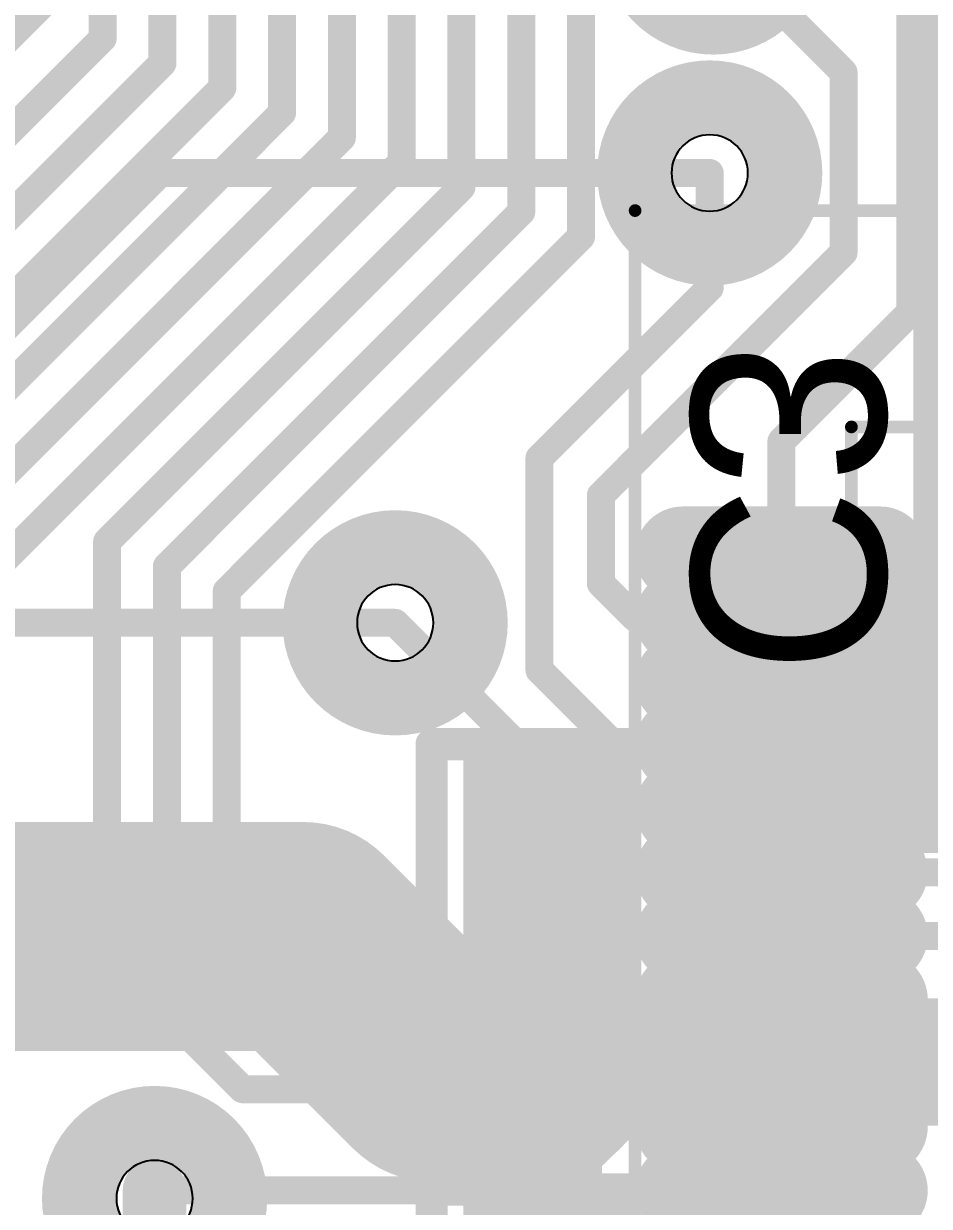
# Model space of a CAD drawing. Extents: x 0.11 to 5.41, y 1.37 to 6.94.
# Drawn here: x 2.8633 to 3.1436, y 5.2153 to 5.5812 of the extents above; entities that cross this region are included whole.
import ezdxf

# ---------------------------------------------------------------- set-up
doc = ezdxf.new("R2010")
doc.units = 0
doc.layers.get('0').update_dxf_attribs({"linetype": 'CONTINUOUS'})
for name, color, linetype in [('BOTTOMLAYER', 5, 'CONTINUOUS'), ('BOTTOMOVERLAY', 54, 'CONTINUOUS'), ('BOTTOMPASTE', 16, 'CONTINUOUS'), ('BOTTOMSOLDER', 6, 'CONTINUOUS'), ('DRILLDRAWING', 1, 'CONTINUOUS'), ('MECHANICAL13', 56, 'CONTINUOUS'), ('MECHANICAL15', 56, 'CONTINUOUS'), ('MULTILAYER', 9, 'CONTINUOUS'), ('TOPLAYER', 1, 'CONTINUOUS'), ('TOPPASTE', 8, 'CONTINUOUS'), ('TOPSOLDER', 216, 'CONTINUOUS')]:
    doc.layers.add(name, color=color, linetype=linetype)

# ---------------------------------------------------------------- blocks, each defined once
blk = doc.blocks.new('PZ100_N_15')
at = {"layer": 'MECHANICAL13', "const_width": 0.00394}
for points in [[(-0.27559, 0.27559), (0.27559, 0.27559)], [(0.27559, 0.27559), (0.27559, -0.27559)]]:
    blk.add_lwpolyline(points, dxfattribs=at)
at = {"layer": 'MECHANICAL13', "const_width": 0.00197}
blk.add_lwpolyline([(0.27461, 0.27559, 1), (0.27657, 0.27559, 1)], format="xyb", close=True, dxfattribs=at)
blk.add_lwpolyline([(0.27461, 0.27559, 1), (0.27657, 0.27559, 1)], format="xyb", close=True, dxfattribs=at)
at = {"layer": 'MECHANICAL15', "const_width": 0.00394}
for points in [[(-0.34252, 0.34252), (0.34252, 0.34252)], [(0.34252, 0.34252), (0.34252, -0.34252)]]:
    blk.add_lwpolyline(points, dxfattribs=at)
at = {"layer": 'MECHANICAL15', "const_width": 0.00197}
blk.add_lwpolyline([(0.34154, 0.34252, 1), (0.3435, 0.34252, 1)], format="xyb", close=True, dxfattribs=at)
blk.add_lwpolyline([(0.34154, 0.34252, 1), (0.3435, 0.34252, 1)], format="xyb", close=True, dxfattribs=at)
at = {"layer": 'TOPLAYER', "const_width": 0.00492}
for points in [[(0.03691, 0.32776, -1), (0.04183, 0.32776)], [(0.05659, 0.32776, -1), (0.06152, 0.32776)], [(0.07628, 0.32776, -1), (0.0812, 0.32776)], [(0.09596, 0.32776, -1), (0.10089, 0.32776)], [(0.11565, 0.32776, -1), (0.12057, 0.32776)], [(0.13533, 0.32776, -1), (0.14026, 0.32776)], [(0.15502, 0.32776, -1), (0.15994, 0.32776)], [(0.1747, 0.32776, -1), (0.17963, 0.32776)], [(0.19439, 0.32776, -1), (0.19931, 0.32776)], [(0.21407, 0.32776, -1), (0.219, 0.32776)], [(0.23376, 0.32776, -1), (0.23868, 0.32776)], [(0.04183, 0.26673, -1), (0.03691, 0.26673)], [(0.06152, 0.26673, -1), (0.05659, 0.26673)], [(0.0812, 0.26673, -1), (0.07628, 0.26673)], [(0.10089, 0.26673, -1), (0.09596, 0.26673)], [(0.12057, 0.26673, -1), (0.11565, 0.26673)], [(0.14026, 0.26673, -1), (0.13533, 0.26673)], [(0.15994, 0.26673, -1), (0.15502, 0.26673)], [(0.17963, 0.26673, -1), (0.1747, 0.26673)], [(0.19931, 0.26673, -1), (0.19439, 0.26673)], [(0.219, 0.26673, -1), (0.21407, 0.26673)], [(0.23868, 0.26673, -1), (0.23376, 0.26673)]]:
    blk.add_lwpolyline(points, format="xyb", dxfattribs=at)
for points in [[(0.03691, 0.26673), (0.03691, 0.32776)], [(0.04183, 0.26673), (0.04183, 0.32776)], [(0.05659, 0.26673), (0.05659, 0.32776)], [(0.06152, 0.26673), (0.06152, 0.32776)], [(0.07628, 0.26673), (0.07628, 0.32776)], [(0.0812, 0.26673), (0.0812, 0.32776)], [(0.09596, 0.26673), (0.09596, 0.32776)], [(0.10089, 0.26673), (0.10089, 0.32776)], [(0.11565, 0.26673), (0.11565, 0.32776)], [(0.12057, 0.26673), (0.12057, 0.32776)], [(0.13533, 0.26673), (0.13533, 0.32776)], [(0.14026, 0.26673), (0.14026, 0.32776)], [(0.15502, 0.26673), (0.15502, 0.32776)], [(0.15994, 0.26673), (0.15994, 0.32776)], [(0.1747, 0.26673), (0.1747, 0.32776)], [(0.17963, 0.26673), (0.17963, 0.32776)], [(0.19439, 0.26673), (0.19439, 0.32776)], [(0.19931, 0.26673), (0.19931, 0.32776)], [(0.21407, 0.26673), (0.21407, 0.32776)], [(0.219, 0.26673), (0.219, 0.32776)], [(0.23376, 0.26673), (0.23376, 0.32776)], [(0.23868, 0.26673), (0.23868, 0.32776)]]:
    blk.add_lwpolyline(points, dxfattribs=at)
for points in [[(0.03691, 0.29724, 1), (0.04183, 0.29724, 1)], [(0.05659, 0.29724, 1), (0.06152, 0.29724, 1)], [(0.07628, 0.29724, 1), (0.0812, 0.29724, 1)], [(0.09596, 0.29724, 1), (0.10089, 0.29724, 1)], [(0.11565, 0.29724, 1), (0.12057, 0.29724, 1)], [(0.13533, 0.29724, 1), (0.14026, 0.29724, 1)], [(0.15502, 0.29724, 1), (0.15994, 0.29724, 1)], [(0.1747, 0.29724, 1), (0.17963, 0.29724, 1)], [(0.19439, 0.29724, 1), (0.19931, 0.29724, 1)], [(0.21407, 0.29724, 1), (0.219, 0.29724, 1)], [(0.23376, 0.29724, 1), (0.23868, 0.29724, 1)]]:
    blk.add_lwpolyline(points, format="xyb", close=True, dxfattribs=at)
at = {"layer": 'TOPPASTE', "const_width": 0.00492}
for points in [[(0.03691, 0.32776, -1), (0.04183, 0.32776)], [(0.05659, 0.32776, -1), (0.06152, 0.32776)], [(0.07628, 0.32776, -1), (0.0812, 0.32776)], [(0.09596, 0.32776, -1), (0.10089, 0.32776)], [(0.11565, 0.32776, -1), (0.12057, 0.32776)], [(0.13533, 0.32776, -1), (0.14026, 0.32776)], [(0.15502, 0.32776, -1), (0.15994, 0.32776)], [(0.1747, 0.32776, -1), (0.17963, 0.32776)], [(0.19439, 0.32776, -1), (0.19931, 0.32776)], [(0.21407, 0.32776, -1), (0.219, 0.32776)], [(0.23376, 0.32776, -1), (0.23868, 0.32776)], [(0.04183, 0.26673, -1), (0.03691, 0.26673)], [(0.06152, 0.26673, -1), (0.05659, 0.26673)], [(0.0812, 0.26673, -1), (0.07628, 0.26673)], [(0.10089, 0.26673, -1), (0.09596, 0.26673)], [(0.12057, 0.26673, -1), (0.11565, 0.26673)], [(0.14026, 0.26673, -1), (0.13533, 0.26673)], [(0.15994, 0.26673, -1), (0.15502, 0.26673)], [(0.17963, 0.26673, -1), (0.1747, 0.26673)], [(0.19931, 0.26673, -1), (0.19439, 0.26673)], [(0.219, 0.26673, -1), (0.21407, 0.26673)], [(0.23868, 0.26673, -1), (0.23376, 0.26673)]]:
    blk.add_lwpolyline(points, format="xyb", dxfattribs=at)
for points in [[(0.03691, 0.26673), (0.03691, 0.32776)], [(0.04183, 0.26673), (0.04183, 0.32776)], [(0.05659, 0.26673), (0.05659, 0.32776)], [(0.06152, 0.26673), (0.06152, 0.32776)], [(0.07628, 0.26673), (0.07628, 0.32776)], [(0.0812, 0.26673), (0.0812, 0.32776)], [(0.09596, 0.26673), (0.09596, 0.32776)], [(0.10089, 0.26673), (0.10089, 0.32776)], [(0.11565, 0.26673), (0.11565, 0.32776)], [(0.12057, 0.26673), (0.12057, 0.32776)], [(0.13533, 0.26673), (0.13533, 0.32776)], [(0.14026, 0.26673), (0.14026, 0.32776)], [(0.15502, 0.26673), (0.15502, 0.32776)], [(0.15994, 0.26673), (0.15994, 0.32776)], [(0.1747, 0.26673), (0.1747, 0.32776)], [(0.17963, 0.26673), (0.17963, 0.32776)], [(0.19439, 0.26673), (0.19439, 0.32776)], [(0.19931, 0.26673), (0.19931, 0.32776)], [(0.21407, 0.26673), (0.21407, 0.32776)], [(0.219, 0.26673), (0.219, 0.32776)], [(0.23376, 0.26673), (0.23376, 0.32776)], [(0.23868, 0.26673), (0.23868, 0.32776)]]:
    blk.add_lwpolyline(points, dxfattribs=at)
for points in [[(0.03691, 0.29724, 1), (0.04183, 0.29724, 1)], [(0.05659, 0.29724, 1), (0.06152, 0.29724, 1)], [(0.07628, 0.29724, 1), (0.0812, 0.29724, 1)], [(0.09596, 0.29724, 1), (0.10089, 0.29724, 1)], [(0.11565, 0.29724, 1), (0.12057, 0.29724, 1)], [(0.13533, 0.29724, 1), (0.14026, 0.29724, 1)], [(0.15502, 0.29724, 1), (0.15994, 0.29724, 1)], [(0.1747, 0.29724, 1), (0.17963, 0.29724, 1)], [(0.19439, 0.29724, 1), (0.19931, 0.29724, 1)], [(0.21407, 0.29724, 1), (0.219, 0.29724, 1)], [(0.23376, 0.29724, 1), (0.23868, 0.29724, 1)]]:
    blk.add_lwpolyline(points, format="xyb", close=True, dxfattribs=at)
at = {"layer": 'TOPSOLDER', "const_width": 0.01476}
for points in [[(0.03199, 0.32776, -1), (0.04675, 0.32776)], [(0.05167, 0.32776, -1), (0.06644, 0.32776)], [(0.07136, 0.32776, -1), (0.08612, 0.32776)], [(0.09104, 0.32776, -1), (0.10581, 0.32776)], [(0.11073, 0.32776, -1), (0.12549, 0.32776)], [(0.13041, 0.32776, -1), (0.14518, 0.32776)], [(0.1501, 0.32776, -1), (0.16486, 0.32776)], [(0.16978, 0.32776, -1), (0.18455, 0.32776)], [(0.18947, 0.32776, -1), (0.20423, 0.32776)], [(0.20915, 0.32776, -1), (0.22392, 0.32776)], [(0.22884, 0.32776, -1), (0.2436, 0.32776)], [(0.04675, 0.26673, -1), (0.03199, 0.26673)], [(0.06644, 0.26673, -1), (0.05167, 0.26673)], [(0.08612, 0.26673, -1), (0.07136, 0.26673)], [(0.10581, 0.26673, -1), (0.09104, 0.26673)], [(0.12549, 0.26673, -1), (0.11073, 0.26673)], [(0.14518, 0.26673, -1), (0.13041, 0.26673)], [(0.16486, 0.26673, -1), (0.1501, 0.26673)], [(0.18455, 0.26673, -1), (0.16978, 0.26673)], [(0.20423, 0.26673, -1), (0.18947, 0.26673)], [(0.22392, 0.26673, -1), (0.20915, 0.26673)], [(0.2436, 0.26673, -1), (0.22884, 0.26673)]]:
    blk.add_lwpolyline(points, format="xyb", dxfattribs=at)
for points in [[(0.03199, 0.26673), (0.03199, 0.32776)], [(0.04675, 0.26673), (0.04675, 0.32776)], [(0.05167, 0.26673), (0.05167, 0.32776)], [(0.06644, 0.26673), (0.06644, 0.32776)], [(0.07136, 0.26673), (0.07136, 0.32776)], [(0.08612, 0.26673), (0.08612, 0.32776)], [(0.09104, 0.26673), (0.09104, 0.32776)], [(0.10581, 0.26673), (0.10581, 0.32776)], [(0.11073, 0.26673), (0.11073, 0.32776)], [(0.12549, 0.26673), (0.12549, 0.32776)], [(0.13041, 0.26673), (0.13041, 0.32776)], [(0.14518, 0.26673), (0.14518, 0.32776)], [(0.1501, 0.26673), (0.1501, 0.32776)], [(0.16486, 0.26673), (0.16486, 0.32776)], [(0.16978, 0.26673), (0.16978, 0.32776)], [(0.18455, 0.26673), (0.18455, 0.32776)], [(0.18947, 0.26673), (0.18947, 0.32776)], [(0.20423, 0.26673), (0.20423, 0.32776)], [(0.20915, 0.26673), (0.20915, 0.32776)], [(0.22392, 0.26673), (0.22392, 0.32776)], [(0.22884, 0.26673), (0.22884, 0.32776)], [(0.2436, 0.26673), (0.2436, 0.32776)]]:
    blk.add_lwpolyline(points, dxfattribs=at)
for points in [[(0.03199, 0.29724, 1), (0.04675, 0.29724, 1)], [(0.05167, 0.29724, 1), (0.06644, 0.29724, 1)], [(0.07136, 0.29724, 1), (0.08612, 0.29724, 1)], [(0.09104, 0.29724, 1), (0.10581, 0.29724, 1)], [(0.11073, 0.29724, 1), (0.12549, 0.29724, 1)], [(0.13041, 0.29724, 1), (0.14518, 0.29724, 1)], [(0.1501, 0.29724, 1), (0.16486, 0.29724, 1)], [(0.16978, 0.29724, 1), (0.18455, 0.29724, 1)], [(0.18947, 0.29724, 1), (0.20423, 0.29724, 1)], [(0.20915, 0.29724, 1), (0.22392, 0.29724, 1)], [(0.22884, 0.29724, 1), (0.2436, 0.29724, 1)]]:
    blk.add_lwpolyline(points, format="xyb", close=True, dxfattribs=at)
blk = doc.blocks.new('0805__2012__P_______B_89')
at = {"layer": 'BOTTOMLAYER'}
for points, const_width in [([(-0.00787, 0.02559), (-0.00787, -0.02559)], 0.01575), ([(0.00787, 0.02559), (0.00787, -0.02559)], 0.01575), ([(0.05512, 0.02559), (0.05512, -0.02559)], 0.01575), ([(0.07087, 0.02559), (0.07087, -0.02559)], 0.01575), ([(-0.01575, 0.0128), (0.01575, 0.0128)], 0.02559), ([(0.04724, 0.0128), (0.07874, 0.0128)], 0.02559), ([(-0.01575, -0.0128), (0.01575, -0.0128)], 0.02559), ([(0.04724, -0.0128), (0.07874, -0.0128)], 0.02559)]:
    blk.add_lwpolyline(points, dxfattribs=dict(at, const_width=const_width))
at = {"layer": 'BOTTOMLAYER', "const_width": 0.01575}
for points in [[(-0.00787, 0, 1), (0.00787, 0, 1)], [(0.05512, 0, 1), (0.07087, 0, 1)]]:
    blk.add_lwpolyline(points, format="xyb", close=True, dxfattribs=at)
at = {"layer": 'BOTTOMOVERLAY', "const_width": 0.01}
for points in [[(0.09843, 0.03937), (-0.03937, 0.03937)], [(-0.03937, 0.03937), (-0.03937, -0.03937)], [(0.09843, 0.03937), (0.09843, -0.03937)], [(0.09843, -0.03937), (-0.03937, -0.03937)], [(-0.0315, -0.03937), (-0.03937, -0.03937)]]:
    blk.add_lwpolyline(points, dxfattribs=at)
at = {"layer": 'BOTTOMOVERLAY', "const_width": 0.005}
for points in [[(-0.04187, 0.03937, 1), (-0.03687, 0.03937, 1)], [(-0.04187, 0.03937, 1), (-0.03687, 0.03937, 1)], [(0.09593, 0.03937, 1), (0.10093, 0.03937, 1)], [(0.09593, 0.03937, 1), (0.10093, 0.03937, 1)], [(-0.04187, -0.03937, 1), (-0.03687, -0.03937, 1)], [(-0.04187, -0.03937, 1), (-0.03687, -0.03937, 1)], [(-0.04187, -0.03937, 1), (-0.03687, -0.03937, 1)], [(-0.034, -0.03937, 1), (-0.029, -0.03937, 1)], [(0.09593, -0.03937, 1), (0.10093, -0.03937, 1)], [(0.09593, -0.03937, 1), (0.10093, -0.03937, 1)]]:
    blk.add_lwpolyline(points, format="xyb", close=True, dxfattribs=at)
at = {"layer": 'BOTTOMPASTE'}
for points, const_width in [([(-0.00787, 0.02559), (-0.00787, -0.02559)], 0.01575), ([(0.00787, 0.02559), (0.00787, -0.02559)], 0.01575), ([(0.05512, 0.02559), (0.05512, -0.02559)], 0.01575), ([(0.07087, 0.02559), (0.07087, -0.02559)], 0.01575), ([(-0.01575, 0.0128), (0.01575, 0.0128)], 0.02559), ([(0.04724, 0.0128), (0.07874, 0.0128)], 0.02559), ([(-0.01575, -0.0128), (0.01575, -0.0128)], 0.02559), ([(0.04724, -0.0128), (0.07874, -0.0128)], 0.02559)]:
    blk.add_lwpolyline(points, dxfattribs=dict(at, const_width=const_width))
at = {"layer": 'BOTTOMPASTE', "const_width": 0.01575}
for points in [[(-0.00787, 0, 1), (0.00787, 0, 1)], [(0.05512, 0, 1), (0.07087, 0, 1)]]:
    blk.add_lwpolyline(points, format="xyb", close=True, dxfattribs=at)
at = {"layer": 'BOTTOMSOLDER'}
for points, const_width in [([(-0.0128, 0.03543), (-0.0128, -0.03543)], 0.02559), ([(0.0128, 0.03543), (0.0128, -0.03543)], 0.02559), ([(0.0502, 0.03543), (0.0502, -0.03543)], 0.02559), ([(0.07579, 0.03543), (0.07579, -0.03543)], 0.02559), ([(-0.02559, 0.01772), (0.02559, 0.01772)], 0.03543), ([(0.0374, 0.01772), (0.08858, 0.01772)], 0.03543), ([(-0.02559, -0.01772), (0.02559, -0.01772)], 0.03543), ([(0.0374, -0.01772), (0.08858, -0.01772)], 0.03543)]:
    blk.add_lwpolyline(points, dxfattribs=dict(at, const_width=const_width))
at = {"layer": 'BOTTOMSOLDER', "const_width": 0.02559}
for points in [[(-0.0128, 0, 1), (0.0128, 0, 1)], [(0.0502, 0, 1), (0.07579, 0, 1)]]:
    blk.add_lwpolyline(points, format="xyb", close=True, dxfattribs=at)
blk = doc.blocks.new('0805__2012__P_______B_97')
at = {"layer": 'BOTTOMLAYER'}
for points, const_width in [([(-0.00787, 0.02559), (-0.00787, -0.02559)], 0.01575), ([(0.00787, 0.02559), (0.00787, -0.02559)], 0.01575), ([(0.05512, 0.02559), (0.05512, -0.02559)], 0.01575), ([(0.07087, 0.02559), (0.07087, -0.02559)], 0.01575), ([(-0.01575, 0.0128), (0.01575, 0.0128)], 0.02559), ([(0.04724, 0.0128), (0.07874, 0.0128)], 0.02559), ([(-0.01575, -0.0128), (0.01575, -0.0128)], 0.02559), ([(0.04724, -0.0128), (0.07874, -0.0128)], 0.02559)]:
    blk.add_lwpolyline(points, dxfattribs=dict(at, const_width=const_width))
at = {"layer": 'BOTTOMLAYER', "const_width": 0.01575}
for points in [[(-0.00787, 0, 1), (0.00787, 0, 1)], [(0.05512, 0, 1), (0.07087, 0, 1)]]:
    blk.add_lwpolyline(points, format="xyb", close=True, dxfattribs=at)
at = {"layer": 'BOTTOMOVERLAY', "const_width": 0.01}
for points in [[(0.09843, 0.03937), (-0.03937, 0.03937)], [(-0.03937, 0.03937), (-0.03937, -0.03937)], [(0.09843, 0.03937), (0.09843, -0.03937)], [(0.09843, -0.03937), (-0.03937, -0.03937)], [(-0.0315, -0.03937), (-0.03937, -0.03937)]]:
    blk.add_lwpolyline(points, dxfattribs=at)
at = {"layer": 'BOTTOMOVERLAY', "const_width": 0.005}
for points in [[(-0.04187, 0.03937, 1), (-0.03687, 0.03937, 1)], [(-0.04187, 0.03937, 1), (-0.03687, 0.03937, 1)], [(0.09593, 0.03937, 1), (0.10093, 0.03937, 1)], [(0.09593, 0.03937, 1), (0.10093, 0.03937, 1)], [(-0.04187, -0.03937, 1), (-0.03687, -0.03937, 1)], [(-0.04187, -0.03937, 1), (-0.03687, -0.03937, 1)], [(-0.04187, -0.03937, 1), (-0.03687, -0.03937, 1)], [(-0.034, -0.03937, 1), (-0.029, -0.03937, 1)], [(0.09593, -0.03937, 1), (0.10093, -0.03937, 1)], [(0.09593, -0.03937, 1), (0.10093, -0.03937, 1)]]:
    blk.add_lwpolyline(points, format="xyb", close=True, dxfattribs=at)
at = {"layer": 'BOTTOMPASTE'}
for points, const_width in [([(-0.00787, 0.02559), (-0.00787, -0.02559)], 0.01575), ([(0.00787, 0.02559), (0.00787, -0.02559)], 0.01575), ([(0.05512, 0.02559), (0.05512, -0.02559)], 0.01575), ([(0.07087, 0.02559), (0.07087, -0.02559)], 0.01575), ([(-0.01575, 0.0128), (0.01575, 0.0128)], 0.02559), ([(0.04724, 0.0128), (0.07874, 0.0128)], 0.02559), ([(-0.01575, -0.0128), (0.01575, -0.0128)], 0.02559), ([(0.04724, -0.0128), (0.07874, -0.0128)], 0.02559)]:
    blk.add_lwpolyline(points, dxfattribs=dict(at, const_width=const_width))
at = {"layer": 'BOTTOMPASTE', "const_width": 0.01575}
for points in [[(-0.00787, 0, 1), (0.00787, 0, 1)], [(0.05512, 0, 1), (0.07087, 0, 1)]]:
    blk.add_lwpolyline(points, format="xyb", close=True, dxfattribs=at)
at = {"layer": 'BOTTOMSOLDER'}
for points, const_width in [([(-0.0128, 0.03543), (-0.0128, -0.03543)], 0.02559), ([(0.0128, 0.03543), (0.0128, -0.03543)], 0.02559), ([(0.0502, 0.03543), (0.0502, -0.03543)], 0.02559), ([(0.07579, 0.03543), (0.07579, -0.03543)], 0.02559), ([(-0.02559, 0.01772), (0.02559, 0.01772)], 0.03543), ([(0.0374, 0.01772), (0.08858, 0.01772)], 0.03543), ([(-0.02559, -0.01772), (0.02559, -0.01772)], 0.03543), ([(0.0374, -0.01772), (0.08858, -0.01772)], 0.03543)]:
    blk.add_lwpolyline(points, dxfattribs=dict(at, const_width=const_width))
at = {"layer": 'BOTTOMSOLDER', "const_width": 0.02559}
for points in [[(-0.0128, 0, 1), (0.0128, 0, 1)], [(0.0502, 0, 1), (0.07579, 0, 1)]]:
    blk.add_lwpolyline(points, format="xyb", close=True, dxfattribs=at)

msp = doc.modelspace()

# ---------------------------------------------------------------- linework, layer by layer
at = {"layer": 'BOTTOMLAYER'}
for points, const_width in [([(3.16425, 5.35028), (3.16425, 5.6311)], 0.05118), ([(2.67252, 5.30193), (2.90563, 5.53504)], 0.00866), ([(2.90563, 5.53504), (3.07563, 5.53504)], 0.00866), ([(2.82709, 5.39587), (2.97831, 5.39587)], 0.00866), ([(3.09941, 5.35028), (3.16425, 5.35028)], 0.05118), ([(3.16425, 5.34996), (3.16425, 5.35028)], 0.05118), ([(3.16425, 5.35028), (3.2217, 5.35028)], 0.05118), ([(3.16425, 5.34996), (3.1965, 5.34996)], 0.05118), ([(3.08803, 5.33889), (3.09941, 5.35028)], 0.03937), ([(3.08803, 5.31895), (3.08803, 5.33889)], 0.03937), ([(3.02503, 5.28497), (3.02503, 5.31895)], 0.03465), ([(2.69513, 5.14809), (2.84587, 5.29882)], 0.07087), ([(2.84587, 5.29882), (2.9498, 5.29882)], 0.07087), ([(2.9498, 5.29882), (2.99031, 5.25831)], 0.07087), ([(3.02503, 5.28497), (3.05, 5.26)], 0.03465), ([(2.99031, 5.25831), (3.02299, 5.25831)], 0.07087), ([(3.02503, 5.23503), (3.05, 5.26)], 0.03465), ([(3.05, 5.26), (3.17, 5.26)], 0.03937), ([(3.02503, 5.18117), (3.02503, 5.23503)], 0.03465), ([(2.90386, 5.04921), (2.90386, 5.22026)], 0.01969)]:
    msp.add_lwpolyline(points, dxfattribs=dict(at, const_width=const_width))
for points, const_width in [([(3.05722, 5.53504, 1), (3.09404, 5.53504, 1)], 0.01319), ([(2.90346, 5.53504, 1), (2.9078, 5.53504, 1)], 0.00433), ([(2.90346, 5.53504, 1), (2.9078, 5.53504, 1)], 0.00433), ([(3.07346, 5.53504, 1), (3.0778, 5.53504, 1)], 0.00433), ([(2.9599, 5.39587, 1), (2.99671, 5.39587, 1)], 0.01319), ([(2.97614, 5.39587, 1), (2.98047, 5.39587, 1)], 0.00433), ([(3.08661, 5.35028, 1), (3.1122, 5.35028, 1)], 0.02559), ([(3.15146, 5.35028, 1), (3.17705, 5.35028, 1)], 0.02559), ([(3.15146, 5.35028, 1), (3.17705, 5.35028, 1)], 0.02559), ([(3.15146, 5.35028, 1), (3.17705, 5.35028, 1)], 0.02559), ([(3.15146, 5.35028, 1), (3.17705, 5.35028, 1)], 0.02559), ([(3.15146, 5.34996, 1), (3.17705, 5.34996, 1)], 0.02559), ([(3.15146, 5.34996, 1), (3.17705, 5.34996, 1)], 0.02559), ([(3.08957, 5.35028, 1), (3.10925, 5.35028, 1)], 0.01969), ([(3.07818, 5.33889, 1), (3.09787, 5.33889, 1)], 0.01969), ([(3.07818, 5.33889, 1), (3.09787, 5.33889, 1)], 0.01969), ([(3.07818, 5.31895, 1), (3.09787, 5.31895, 1)], 0.01969), ([(3.01637, 5.31895, 1), (3.0337, 5.31895, 1)], 0.01732), ([(2.82815, 5.29882, 1), (2.86358, 5.29882, 1)], 0.03543), ([(2.82815, 5.29882, 1), (2.86358, 5.29882, 1)], 0.03543), ([(2.93209, 5.29882, 1), (2.96752, 5.29882, 1)], 0.03543), ([(2.93209, 5.29882, 1), (2.96752, 5.29882, 1)], 0.03543), ([(3.01637, 5.28497, 1), (3.0337, 5.28497, 1)], 0.01732), ([(3.01637, 5.28497, 1), (3.0337, 5.28497, 1)], 0.01732), ([(2.9726, 5.25831, 1), (3.00803, 5.25831, 1)], 0.03543), ([(2.9726, 5.25831, 1), (3.00803, 5.25831, 1)], 0.03543), ([(3.00528, 5.25831, 1), (3.04071, 5.25831, 1)], 0.03543), ([(3.04016, 5.26, 1), (3.05984, 5.26, 1)], 0.01969), ([(3.04134, 5.26, 1), (3.05866, 5.26, 1)], 0.01732), ([(3.04134, 5.26, 1), (3.05866, 5.26, 1)], 0.01732), ([(3.01637, 5.23503, 1), (3.0337, 5.23503, 1)], 0.01732), ([(3.01637, 5.23503, 1), (3.0337, 5.23503, 1)], 0.01732), ([(2.88545, 5.21776, 1), (2.92226, 5.21776, 1)], 0.01319), ([(2.89894, 5.22026, 1), (2.90878, 5.22026, 1)], 0.00984)]:
    msp.add_lwpolyline(points, format="xyb", close=True, dxfattribs=dict(at, const_width=const_width))
at = {"layer": 'BOTTOMSOLDER', "const_width": 0.02303}
for points in [[(3.05341, 5.6065, 1), (3.10006, 5.6065, 1)], [(3.0523, 5.53504, 1), (3.09896, 5.53504, 1)], [(2.95498, 5.39587, 1), (3.00163, 5.39587, 1)], [(2.88053, 5.21776, 1), (2.92719, 5.21776, 1)]]:
    msp.add_lwpolyline(points, format="xyb", close=True, dxfattribs=at)
at = {"layer": 'DRILLDRAWING'}
for points in [[(3.06382, 5.53504, 1), (3.08744, 5.53504, 1)], [(2.9665, 5.39587, 1), (2.99012, 5.39587, 1)], [(2.89205, 5.21776, 1), (2.91567, 5.21776, 1)]]:
    msp.add_lwpolyline(points, format="xyb", close=True, dxfattribs=at)
at = {"layer": 'MULTILAYER', "const_width": 0.01319}
for points in [[(3.05722, 5.53504, 1), (3.09404, 5.53504, 1)], [(2.9599, 5.39587, 1), (2.99671, 5.39587, 1)], [(2.88545, 5.21776, 1), (2.92226, 5.21776, 1)]]:
    msp.add_lwpolyline(points, format="xyb", close=True, dxfattribs=at)
at = {"layer": 'TOPLAYER', "const_width": 0.00866}
for points in [[(2.8878, 5.57665), (2.8878, 6.05224)], [(2.9063, 5.56899), (2.9063, 6.04458)], [(2.9248, 5.56132), (2.9248, 6.03691)], [(2.94331, 5.55366), (2.94331, 6.02925)], [(2.96181, 5.546), (2.96181, 6.02159)], [(2.98031, 5.53833), (2.98031, 6.01392)], [(3.13776, 5.49197), (3.13776, 5.97873)], [(2.99882, 5.53067), (2.99882, 5.96799)], [(3.01732, 5.523), (3.01732, 5.91063)], [(3.03583, 5.51534), (3.03583, 5.90297)], [(3.07673, 5.6065), (3.11705, 5.56618)], [(2.73882, 5.45685), (2.86929, 5.58732)], [(2.75732, 5.44618), (2.8878, 5.57665)], [(2.77583, 5.43852), (2.9063, 5.56899)], [(3.11705, 5.51043), (3.11705, 5.56618)], [(2.79433, 5.43085), (2.9248, 5.56132)], [(2.81283, 5.42319), (2.94331, 5.55366)], [(2.83134, 5.41552), (2.96181, 5.546)], [(2.84984, 5.40786), (2.98031, 5.53833)], [(3.07563, 5.49953), (3.07563, 5.53504)], [(2.88917, 5.42102), (2.99882, 5.53067)], [(2.90768, 5.41336), (3.01732, 5.523)], [(2.92618, 5.40569), (3.03583, 5.51534)], [(3.04197, 5.43535), (3.11705, 5.51043)], [(3.02295, 5.44685), (3.07563, 5.49953)], [(3.09783, 5.45204), (3.13776, 5.49197)], [(3.09783, 5.41711), (3.09783, 5.45204)], [(3.02295, 5.38122), (3.02295, 5.44685)], [(3.04197, 5.40803), (3.04197, 5.43535)], [(2.88917, 5.2935), (2.88917, 5.42102)], [(3.09783, 5.41711), (3.14987, 5.41711)], [(2.90768, 5.30395), (2.90768, 5.41336)], [(3.04197, 5.40803), (3.05257, 5.39743)], [(2.92618, 5.3144), (2.92618, 5.40569)], [(3.05257, 5.39743), (3.09783, 5.39743)], [(2.97831, 5.39587), (3.0358, 5.33837)], [(3.02295, 5.38122), (3.04612, 5.35806)], [(3.04612, 5.35806), (3.09783, 5.35806)], [(3.0358, 5.33837), (3.09783, 5.33837)], [(3.09783, 5.31869), (3.25276, 5.31869)], [(2.92618, 5.3144), (2.94767, 5.29291)], [(2.90768, 5.30395), (2.93958, 5.27205)], [(3.09783, 5.299), (3.171, 5.299)], [(2.88917, 5.2935), (2.9311, 5.25157)], [(2.94767, 5.29291), (3.03307, 5.29291)], [(3.03307, 5.29291), (3.04667, 5.27932)], [(3.04667, 5.27932), (3.09783, 5.27932)], [(2.93958, 5.27205), (3.00039, 5.27205)], [(3.00039, 5.27205), (3.01281, 5.25963)], [(3.01281, 5.25963), (3.09783, 5.25963)], [(2.9311, 5.25157), (2.98819, 5.25157)], [(2.98819, 5.25157), (2.99982, 5.23995)], [(2.99982, 5.23995), (3.09783, 5.23995)], [(2.90386, 5.22026), (3.09783, 5.22026)]]:
    msp.add_lwpolyline(points, dxfattribs=at)
at = {"layer": 'TOPLAYER'}
for points, const_width in [([(2.88563, 5.57665, 1), (2.88996, 5.57665, 1)], 0.00433), ([(2.88563, 5.57665, 1), (2.88996, 5.57665, 1)], 0.00433), ([(2.90413, 5.56899, 1), (2.90846, 5.56899, 1)], 0.00433), ([(2.90413, 5.56899, 1), (2.90846, 5.56899, 1)], 0.00433), ([(3.11488, 5.56618, 1), (3.11921, 5.56618, 1)], 0.00433), ([(3.11488, 5.56618, 1), (3.11921, 5.56618, 1)], 0.00433), ([(2.92264, 5.56132, 1), (2.92697, 5.56132, 1)], 0.00433), ([(2.92264, 5.56132, 1), (2.92697, 5.56132, 1)], 0.00433), ([(3.05722, 5.53504, 1), (3.09404, 5.53504, 1)], 0.01319), ([(2.94114, 5.55366, 1), (2.94547, 5.55366, 1)], 0.00433), ([(2.94114, 5.55366, 1), (2.94547, 5.55366, 1)], 0.00433), ([(2.95965, 5.546, 1), (2.96398, 5.546, 1)], 0.00433), ([(2.95965, 5.546, 1), (2.96398, 5.546, 1)], 0.00433), ([(2.97815, 5.53833, 1), (2.98248, 5.53833, 1)], 0.00433), ([(2.97815, 5.53833, 1), (2.98248, 5.53833, 1)], 0.00433), ([(3.07346, 5.53504, 1), (3.0778, 5.53504, 1)], 0.00433), ([(2.99665, 5.53067, 1), (3.00098, 5.53067, 1)], 0.00433), ([(2.99665, 5.53067, 1), (3.00098, 5.53067, 1)], 0.00433), ([(3.01516, 5.523, 1), (3.01949, 5.523, 1)], 0.00433), ([(3.01516, 5.523, 1), (3.01949, 5.523, 1)], 0.00433), ([(3.03366, 5.51534, 1), (3.03799, 5.51534, 1)], 0.00433), ([(3.03366, 5.51534, 1), (3.03799, 5.51534, 1)], 0.00433), ([(3.11488, 5.51043, 1), (3.11921, 5.51043, 1)], 0.00433), ([(3.11488, 5.51043, 1), (3.11921, 5.51043, 1)], 0.00433), ([(3.07346, 5.49953, 1), (3.0778, 5.49953, 1)], 0.00433), ([(3.07346, 5.49953, 1), (3.0778, 5.49953, 1)], 0.00433), ([(3.13559, 5.49197, 1), (3.13992, 5.49197, 1)], 0.00433), ([(3.13559, 5.49197, 1), (3.13992, 5.49197, 1)], 0.00433), ([(3.09566, 5.45204, 1), (3.09999, 5.45204, 1)], 0.00433), ([(3.09566, 5.45204, 1), (3.09999, 5.45204, 1)], 0.00433), ([(3.02079, 5.44685, 1), (3.02512, 5.44685, 1)], 0.00433), ([(3.02079, 5.44685, 1), (3.02512, 5.44685, 1)], 0.00433), ([(3.0398, 5.43535, 1), (3.04413, 5.43535, 1)], 0.00433), ([(3.0398, 5.43535, 1), (3.04413, 5.43535, 1)], 0.00433), ([(2.88701, 5.42102, 1), (2.89134, 5.42102, 1)], 0.00433), ([(2.88701, 5.42102, 1), (2.89134, 5.42102, 1)], 0.00433), ([(2.9599, 5.39587, 1), (2.99671, 5.39587, 1)], 0.01319), ([(3.09566, 5.41711, 1), (3.09999, 5.41711, 1)], 0.00433), ([(3.09566, 5.41711, 1), (3.09999, 5.41711, 1)], 0.00433), ([(2.90551, 5.41336, 1), (2.90984, 5.41336, 1)], 0.00433), ([(2.90551, 5.41336, 1), (2.90984, 5.41336, 1)], 0.00433), ([(3.0398, 5.40803, 1), (3.04413, 5.40803, 1)], 0.00433), ([(3.0398, 5.40803, 1), (3.04413, 5.40803, 1)], 0.00433), ([(2.92402, 5.40569, 1), (2.92835, 5.40569, 1)], 0.00433), ([(2.92402, 5.40569, 1), (2.92835, 5.40569, 1)], 0.00433), ([(3.05041, 5.39743, 1), (3.05474, 5.39743, 1)], 0.00433), ([(3.05041, 5.39743, 1), (3.05474, 5.39743, 1)], 0.00433), ([(3.09566, 5.39743, 1), (3.09999, 5.39743, 1)], 0.00433), ([(2.97614, 5.39587, 1), (2.98047, 5.39587, 1)], 0.00433), ([(3.02079, 5.38122, 1), (3.02512, 5.38122, 1)], 0.00433), ([(3.02079, 5.38122, 1), (3.02512, 5.38122, 1)], 0.00433), ([(3.04395, 5.35806, 1), (3.04828, 5.35806, 1)], 0.00433), ([(3.04395, 5.35806, 1), (3.04828, 5.35806, 1)], 0.00433), ([(3.09566, 5.35806, 1), (3.09999, 5.35806, 1)], 0.00433), ([(3.03364, 5.33837, 1), (3.03797, 5.33837, 1)], 0.00433), ([(3.03364, 5.33837, 1), (3.03797, 5.33837, 1)], 0.00433), ([(3.09566, 5.33837, 1), (3.09999, 5.33837, 1)], 0.00433), ([(3.09566, 5.31869, 1), (3.09999, 5.31869, 1)], 0.00433), ([(2.92402, 5.3144, 1), (2.92835, 5.3144, 1)], 0.00433), ([(2.92402, 5.3144, 1), (2.92835, 5.3144, 1)], 0.00433), ([(2.90551, 5.30395, 1), (2.90984, 5.30395, 1)], 0.00433), ([(2.90551, 5.30395, 1), (2.90984, 5.30395, 1)], 0.00433), ([(3.09566, 5.299, 1), (3.09999, 5.299, 1)], 0.00433), ([(2.88701, 5.2935, 1), (2.89134, 5.2935, 1)], 0.00433), ([(2.88701, 5.2935, 1), (2.89134, 5.2935, 1)], 0.00433), ([(2.9455, 5.29291, 1), (2.94983, 5.29291, 1)], 0.00433), ([(2.9455, 5.29291, 1), (2.94983, 5.29291, 1)], 0.00433), ([(3.03091, 5.29291, 1), (3.03524, 5.29291, 1)], 0.00433), ([(3.03091, 5.29291, 1), (3.03524, 5.29291, 1)], 0.00433), ([(3.0445, 5.27932, 1), (3.04883, 5.27932, 1)], 0.00433), ([(3.0445, 5.27932, 1), (3.04883, 5.27932, 1)], 0.00433), ([(3.09566, 5.27932, 1), (3.09999, 5.27932, 1)], 0.00433), ([(2.93742, 5.27205, 1), (2.94175, 5.27205, 1)], 0.00433), ([(2.93742, 5.27205, 1), (2.94175, 5.27205, 1)], 0.00433), ([(2.99823, 5.27205, 1), (3.00256, 5.27205, 1)], 0.00433), ([(2.99823, 5.27205, 1), (3.00256, 5.27205, 1)], 0.00433), ([(3.01064, 5.25963, 1), (3.01497, 5.25963, 1)], 0.00433), ([(3.01064, 5.25963, 1), (3.01497, 5.25963, 1)], 0.00433), ([(3.09566, 5.25963, 1), (3.09999, 5.25963, 1)], 0.00433), ([(2.92894, 5.25157, 1), (2.93327, 5.25157, 1)], 0.00433), ([(2.92894, 5.25157, 1), (2.93327, 5.25157, 1)], 0.00433), ([(2.98602, 5.25157, 1), (2.99035, 5.25157, 1)], 0.00433), ([(2.98602, 5.25157, 1), (2.99035, 5.25157, 1)], 0.00433), ([(2.99765, 5.23995, 1), (3.00198, 5.23995, 1)], 0.00433), ([(2.99765, 5.23995, 1), (3.00198, 5.23995, 1)], 0.00433), ([(3.09566, 5.23995, 1), (3.09999, 5.23995, 1)], 0.00433), ([(2.88545, 5.21776, 1), (2.92226, 5.21776, 1)], 0.01319), ([(2.90169, 5.22026, 1), (2.90602, 5.22026, 1)], 0.00433), ([(3.09566, 5.22026, 1), (3.09999, 5.22026, 1)], 0.00433)]:
    msp.add_lwpolyline(points, format="xyb", close=True, dxfattribs=dict(at, const_width=const_width))
at = {"layer": 'TOPSOLDER', "const_width": 0.02303}
for points in [[(3.05341, 5.6065, 1), (3.10006, 5.6065, 1)], [(3.0523, 5.53504, 1), (3.09896, 5.53504, 1)], [(2.95498, 5.39587, 1), (3.00163, 5.39587, 1)], [(2.88053, 5.21776, 1), (2.92719, 5.21776, 1)]]:
    msp.add_lwpolyline(points, format="xyb", close=True, dxfattribs=at)

# ---------------------------------------------------------------- block references
for name, p, rotation in [('PZ100_N_15', (3.39507, 5.18089), 90), ('0805__2012__P_______B_97', (3.08803, 5.31895), 180), ('0805__2012__P_______B_89', (3.08803, 5.18117), 180)]:
    msp.add_blockref(name, p, dxfattribs=dict(rotation=rotation))

# ---------------------------------------------------------------- texts
at = {"layer": 'BOTTOMOVERLAY', "text_generation_flag": 2}
msp.add_text('C3', height=0.06, rotation=270, dxfattribs=at).set_placement((3.07, 5.38))

doc.saveas('drawing.dxf')
